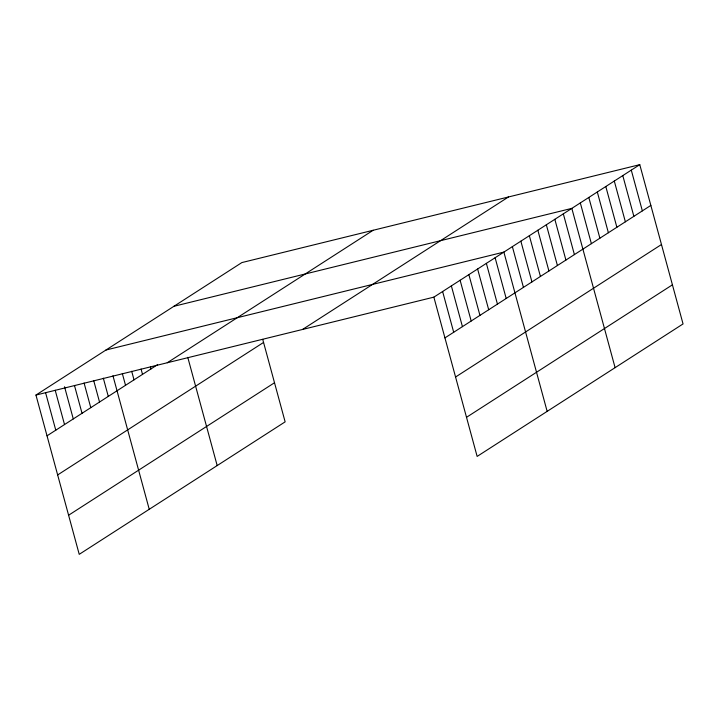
<?xml version="1.0" encoding="UTF-8"?>
<svg xmlns="http://www.w3.org/2000/svg" width="719" height="719" viewBox="0 0 719 719"><rect width="100%" height="100%" fill="white"/><g stroke="black" fill="none" stroke-linecap="round" stroke-linejoin="round"><path stroke-width="1.08" d="M262.723 339.359L285.137 421.855L79.225 554.34L35.95 395.064L241.863 262.579L639.775 164.66L683.05 323.936L477.137 456.421L433.863 297.145L639.775 164.66M47.023 435.822L157.614 364.659M167.257 362.753L373.17 230.26M57.646 474.935L263.558 342.442M302.555 329.455L508.468 196.97M68.602 515.226L274.514 382.742M444.935 337.903L650.848 205.409M455.558 377.017L661.471 244.523M466.514 417.308L672.427 284.823M173.908 306.294L571.821 208.375L615.096 367.661M105.963 350.018L503.875 252.099L547.15 411.376M35.95 395.064L433.863 297.145M631.282 170.124L642.355 210.874M622.789 175.589L633.861 216.338M614.296 181.053L625.368 221.803M605.802 186.518L616.875 227.267M597.309 191.982L608.382 232.74M588.807 197.446L599.889 238.205M580.314 202.911L591.386 243.669M563.328 213.84L574.4 254.598M554.834 219.304L565.907 260.062M546.341 224.768L557.414 265.527M537.848 230.242L548.921 270.991M529.355 235.706L540.427 276.456M520.862 241.171L531.934 281.92M512.368 246.635L523.441 287.384M495.121 257.726L506.194 298.484M486.368 263.361L497.44 304.119M477.623 268.987L488.695 309.745M468.869 274.622L479.941 315.38M460.115 280.248L471.188 321.007M451.361 285.883L462.434 326.642M442.616 291.51L453.689 332.268M187.776 357.343L217.183 465.579M150.424 366.771L151.008 368.91M141.059 369.018L142.515 374.374M131.694 371.265L134.022 379.839M122.32 373.512L125.528 385.303M112.955 375.758L149.237 509.295M103.329 378.167L108.281 396.403M93.704 380.585L99.528 402.038M84.078 382.993L90.783 407.664M74.452 385.411L82.029 413.299M64.539 386.75L73.275 418.925M55.201 390.237L64.521 424.561M45.576 392.655L55.776 430.187"/></g></svg>
